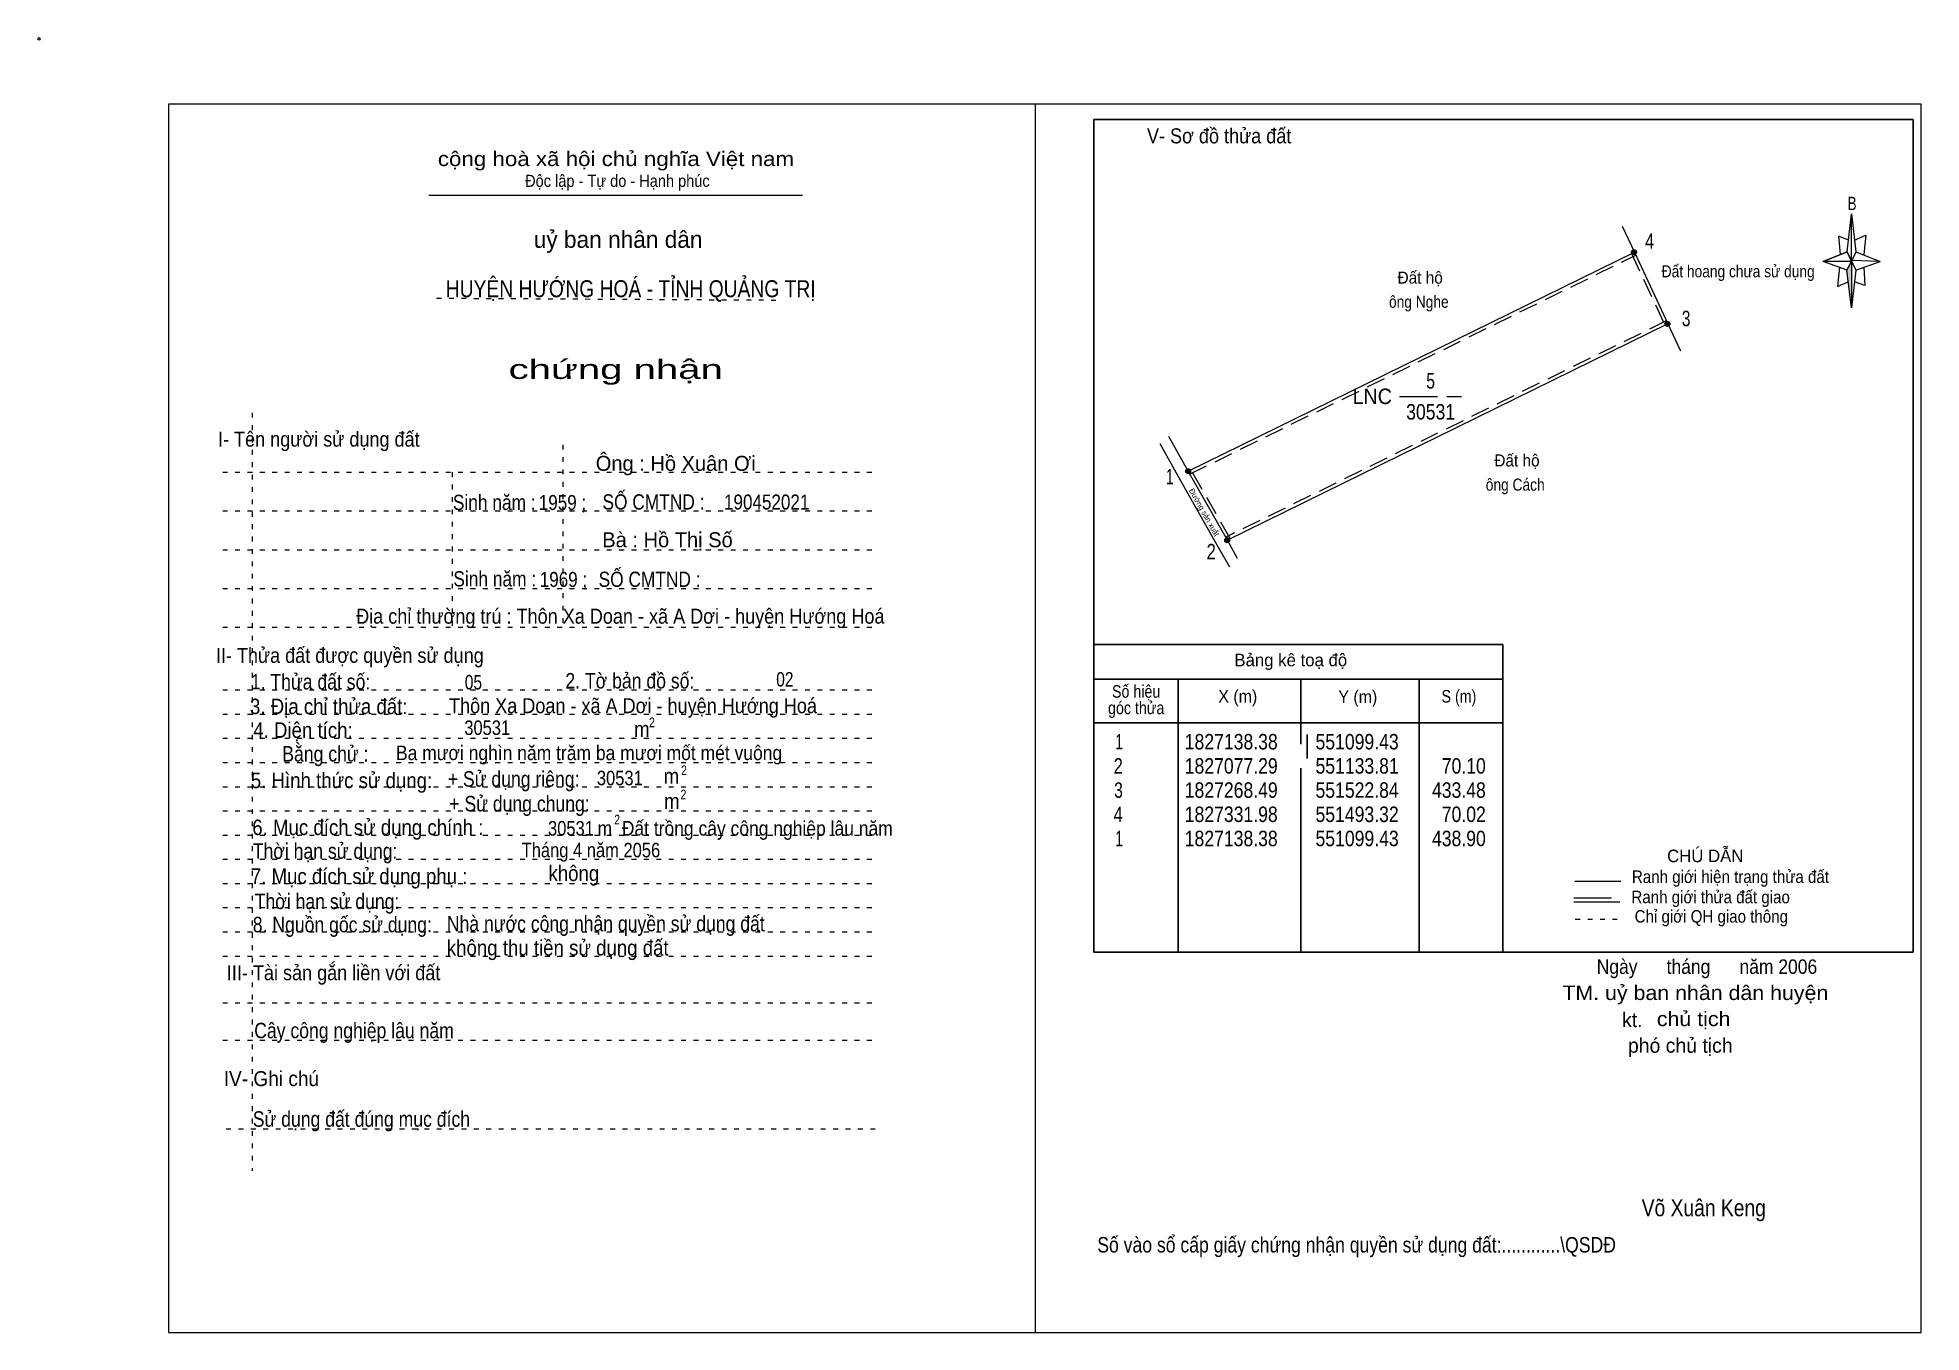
# Model space of a CAD drawing. Header units: centimetres. Extents: x -1.6 to 37.4, y -1.3 to 25.5.
import ezdxf
from ezdxf.enums import TextEntityAlignment as Align

# ---------------------------------------------------------------- set-up
doc = ezdxf.new("R2010")
doc.units = ezdxf.units.CM
doc.header["$LTSCALE"] = 0.13
for name, pattern in [('DOTTED', [1.5, 0.3, -1.2]), ('LONG_DASHED', [7.5, 6, -1.5]), ('MEDIUM_DASHED', [4.5, 3, -1.5])]:
    doc.linetypes.add(name, pattern=pattern)
for name, color, linetype, lineweight in [('1', 7, 'DOTTED', 13), ('10', 7, 'Continuous', 13), ('2', 7, 'Continuous', 25), ('3', 7, 'Continuous', 13), ('30', 7, 'Continuous', 13), ('32', 7, 'LONG_DASHED', 13), ('33', 7, 'LONG_DASHED', 13), ('35', 7, 'Continuous', 13)]:
    doc.layers.add(name, color=color, linetype=linetype, lineweight=lineweight)

msp = doc.modelspace()

# ---------------------------------------------------------------- hatches: boundary and pattern name
at = {"layer": '30'}
msp.add_hatch(color=256, dxfattribs=at).paths.add_polyline_path([(35.91, 20.87), (35.91, 19.91), (35.81, 20.69)])
at = {"layer": '32'}
for points in [[(31.4622, 21.0612, 1), (31.3622, 21.0612, 1)], [(32.1526, 19.5763, 1), (32.0526, 19.5763, 1)], [(22.2504, 16.5335, 1), (22.1504, 16.5335, 1)], [(23.0544, 15.1048, 1), (22.9544, 15.1048, 1)]]:
    msp.add_hatch(color=256, dxfattribs=at).paths.add_polyline_path(points)

# ---------------------------------------------------------------- linework, layer by layer
at = {"layer": '1', "linetype": 'Continuous'}
msp.add_line((6.51, 22.24), (14.23, 22.24), dxfattribs=at)
at = {"layer": '1'}
for p, q in [((6.67, 20.11), (13.82, 20.07)), ((2.86, 17.74), (2.86, 2.07)), ((9.28, 17.08), (9.28, 13.31)), ((2.25, 16.51), (15.75, 16.51)), ((6.99, 16.51), (6.99, 13.31)), ((2.25, 15.71), (15.75, 15.71)), ((2.25, 14.91), (15.75, 14.91)), ((2.25, 14.11), (15.75, 14.11)), ((2.25, 13.31), (15.75, 13.31)), ((2.25, 12.01), (15.75, 12.01)), ((2.25, 11.51), (15.75, 11.51)), ((2.25, 11.01), (15.75, 11.01)), ((2.25, 10.51), (15.75, 10.51)), ((2.25, 10.01), (15.75, 10.01)), ((2.25, 9.51), (15.75, 9.51)), ((2.25, 9.01), (15.75, 9.01)), ((2.25, 8.51), (15.75, 8.51)), ((2.25, 8.01), (15.75, 8.01)), ((2.25, 7.51), (15.75, 7.51)), ((2.25, 7.01), (15.75, 7.01)), ((2.25, 6.51), (15.75, 6.51)), ((2.25, 5.54), (15.75, 5.54)), ((2.25, 4.77), (15.75, 4.77)), ((2.32, 2.94), (15.82, 2.94))]:
    msp.add_line(p, q, dxfattribs=at)
at = {"layer": '10'}
for p, q in [((31.17, 21.6), (31.42, 21.06)), ((32.11, 19.58), (32.37, 19.02)), ((22.2, 16.53), (21.8, 17.25)), ((21.99, 16.43), (21.62, 17.1)), ((22.8, 15), (21.99, 16.43)), ((23.06, 14.55), (22.8, 15)), ((23.22, 14.73), (23.01, 15.11))]:
    msp.add_line(p, q, dxfattribs=at)
at = {"layer": '10', "linetype": 'MEDIUM_DASHED'}
for p, q in [((31.36, 21.03), (32.05, 19.55)), ((22.23, 16.47), (31.45, 21)), ((32.08, 19.64), (22.98, 15.17)), ((23.07, 15.14), (22.26, 16.56))]:
    msp.add_line(p, q, dxfattribs=at)
at = {"layer": '10'}
msp.add_lwpolyline([(23.01, 15.11), (22.2, 16.53), (31.42, 21.06), (32.11, 19.58)], close=True, dxfattribs=at)
msp.add_circle((-1.55, 25.47), 0.025, dxfattribs=at)
at = {"layer": '2'}
for p, q in [((20.25, 12.95), (28.7, 12.95)), ((28.7, 6.59), (28.7, 12.95)), ((20.25, 12.23), (28.7, 12.23)), ((21.99, 6.59), (21.99, 12.23)), ((24.53, 10.89), (24.53, 12.23)), ((26.97, 12.23), (26.97, 6.59)), ((20.25, 11.33), (28.7, 11.33)), ((24.66, 10.59), (24.66, 11.09)), ((24.53, 6.59), (24.53, 10.39))]:
    msp.add_line(p, q, dxfattribs=at)
msp.add_lwpolyline([(37.18, 23.8), (20.25, 23.8), (20.25, 6.59), (37.18, 6.59)], close=True, dxfattribs=at)
at = {"layer": '3'}
msp.add_line((19.04, 24.12), (19.04, -1.27), dxfattribs=at)
for points in [[(19.04, 24.12), (1.13, 24.12), (1.13, -1.27), (19.04, -1.27)], [(19.04, -1.27), (37.35, -1.27), (37.35, 24.12), (19.04, 24.12)]]:
    msp.add_lwpolyline(points, dxfattribs=at)
at = {"layer": '30'}
for p, q in [((35.82, 21.07), (35.91, 21.85)), ((36, 21.07), (36.5, 20.87)), ((35.82, 20.69), (35.32, 20.87)), ((36, 20.69), (35.91, 19.91)), ((36.16, 20.75), (36.18, 20.37)), ((36.18, 20.37), (35.97, 20.45))]:
    msp.add_line(p, q, dxfattribs=at)
for points in [[(35.91, 21.85), (36, 21.07), (35.91, 20.87)], [(35.91, 20.87), (35.32, 20.87), (35.82, 21.07), (36, 20.69), (36.5, 20.87), (35.91, 20.89)], [(35.91, 20.87), (35.91, 19.91), (35.81, 20.69)]]:
    msp.add_lwpolyline(points, close=True, dxfattribs=at)
for points in [[(35.97, 21.31), (36.2, 21.41), (36.16, 21.01)], [(35.91, 20.87), (35.82, 21.07), (35.32, 20.87)], [(35.85, 21.31), (35.64, 21.39), (35.67, 21.01)], [(35.66, 20.75), (35.62, 20.35), (35.84, 20.45)], [(35.91, 20.87), (36, 20.69), (36.5, 20.87)]]:
    msp.add_lwpolyline(points, dxfattribs=at)
at = {"layer": '32'}
for centre in [(31.4122, 21.0612), (32.1026, 19.5763), (22.2004, 16.5335), (23.0044, 15.1048)]:
    msp.add_circle(centre, 0.05, dxfattribs=at)
at = {"layer": '33'}
msp.add_line((26.57, 18.08), (27.85, 18.08), dxfattribs=at)
at = {"layer": '35'}
for p, q in [((30.19, 8.06), (31.14, 8.06)), ((30.17, 7.63), (31.12, 7.63))]:
    msp.add_line(p, q, dxfattribs=at)
at = {"layer": '35', "linetype": 'LONG_DASHED'}
msp.add_line((30.17, 7.71), (31.12, 7.71), dxfattribs=at)
at = {"layer": '35', "linetype": 'DOTTED'}
msp.add_line((30.2, 7.27), (31.19, 7.27), dxfattribs=at)

# ---------------------------------------------------------------- texts
at = {"layer": '1'}
for s, height, width, p in [('V- Sơ đồ thửa đất', 0.31, 0.9, (22.84, 23.31)), ('cộng hoà xã hội chủ nghĩa Việt nam', 0.3, 1.15, (10.375, 22.84)), ('Độc lập - Tự do - Hạnh phúc', 0.25, 0.9, (10.405, 22.41)), ('chứng nhận', 0.4, 1.55, (10.37, 18.44)), ('I- Tên người sử dụng đất', 0.31, 0.9, (4.235, 17.04)), ('II- Thửa đất được quyền sử dụng', 0.31, 0.9, (4.875, 12.57)), ('III- Tài sản gắn liền với đất', 0.31, 0.9, (4.54, 6.01)), ('IV- Ghi chú', 0.31, 0.95, (3.255, 3.82))]:
    msp.add_text(s, height=height, dxfattribs=dict(at, width=width)).set_placement(p, align=Align.CENTER)
msp.add_text('uỷ ban nhân dân', height=0.35, dxfattribs=at).set_placement((10.42, 21.15), align=Align.CENTER)
at = {"layer": '1', "width": 0.95}
msp.add_text('Đường sản xuất', height=0.1168, rotation=299.366, dxfattribs=at).set_placement((22.4812, 15.6536), align=Align.CENTER)
at = {"layer": '10'}
for s, width, p in [('  Đất hộ', 0.95, (26.35, 20.41)), ('ông Nghe', 0.85, (26.35, 19.91)), ('  Đất hộ', 0.95, (28.35, 16.63)), ('ông Cách', 0.85, (28.35, 16.13))]:
    msp.add_text(s, height=0.25, dxfattribs=dict(at, width=width)).set_placement(p)
for s, height, width, p in [('Đất hoang chưa sử dụng ', 0.25, 0.85, (33.605, 20.54)), ('Sinh năm :', 0.3149, 0.85, (7.86, 15.73)), ('1959 ;', 0.31, 0.85, (9.27, 15.73)), ('SỐ CMTND :', 0.3149, 0.85, (11.15, 15.74)), ('190452021', 0.31, 0.85, (13.49, 15.74)), ('Sinh năm :', 0.3149, 0.85, (7.87, 14.15)), ('1969 ;', 0.31, 0.85, (9.29, 14.14)), ('SỐ CMTND :', 0.3149, 0.85, (11.07, 14.14)), ('Địa chỉ thường trú : Thôn Xa Doan - xã A Dơi - huyện Hướng Hoá', 0.31, 0.9, (10.465, 13.38)), ('05', 0.3, 0.8, (7.43, 12.02)), ('02', 0.3, 0.8, (13.865, 12.08)), (' Thôn Xa Doan - xã A Dơi - huyện Hướng Hoá', 0.31, 0.9, (10.675, 11.53)), ('30531', 0.3, 0.85, (7.715, 11.08)), ('Ba mươi nghìn năm trăm ba mươi mốt mét vuông ', 0.3, 0.9, (9.87, 10.56)), ('30531', 0.3, 0.85, (10.455, 10.04)), ('30531', 0.3, 0.85, (9.445, 9)), ('m  Đất trồng cây công nghiệp lâu năm ', 0.3, 0.9, (13.095, 9)), ('Tháng 4 năm 2056 ', 0.3, 0.85, (9.905, 8.55)), ('Ngày      tháng      năm 2006', 0.3, 0.9, (32.92, 6.14)), ('TM. uỷ ban nhân dân huyện', 0.3, 1.1, (32.68, 5.6)), ('chủ tịch', 0.3, 1.1, (32.645, 5.06)), ('Võ Xuân Keng ', 0.35, 0.85, (32.91, 1.13))]:
    msp.add_text(s, height=height, dxfattribs=dict(at, width=width)).set_placement(p, align=Align.CENTER)
for s, height, p in [('Ông : Hồ Xuân Ơi', 0.31, (11.61, 16.54)), ('Bà : Hồ Thị Số', 0.31, (11.44, 14.96)), ('kt.  ', 0.3, (31.49, 5.04)), ('phó chủ tịch ', 0.3, (32.425, 4.51))]:
    msp.add_text(s, height=height, dxfattribs=at).set_placement(p, align=Align.CENTER)
at = {"layer": '2'}
for s, height, width, p in [('HUYỆN HƯỚNG HOÁ - TỈNH QUẢNG TRỊ', 0.35, 0.85, (10.68, 20.13)), ('Số hiệu', 0.2591, 0.85, (21.125, 11.85)), ('3. Địa chỉ thửa đất:', 0.32, 0.9, (4.44, 11.51)), ('góc thửa', 0.2591, 0.85, (21.125, 11.51)), ('X (m)', 0.2591, 0.95, (23.225, 11.75)), ('Y (m)', 0.2591, 0.95, (25.705, 11.74)), ('S (m)', 0.2591, 0.85, (27.795, 11.75)), ('Số vào sổ cấp giấy chứng nhận quyền sử dụng đất:............\\QSDĐ', 0.32, 0.85, (25.68, 0.38))]:
    msp.add_text(s, height=height, dxfattribs=dict(at, width=width)).set_placement(p, align=Align.CENTER)
msp.add_text('Bảng kê toạ độ', height=0.2591, dxfattribs=at).set_placement((24.32, 12.5), align=Align.CENTER)
for s, height, width, p in [('1. Thửa đất số:', 0.32, 0.85, (2.83, 12.02)), ('2. Tờ bản đồ số:', 0.32, 0.85, (9.33, 12.04)), ('4. Diện tích:', 0.32, 0.9, (2.88, 11.02)), ('m', 0.32, 0.9, (10.75, 11.04)), ('2', 0.2, 0.8, (11.06, 11.24)), ('Bằng chử :', 0.32, 0.85, (3.48, 10.53)), ('5. Hình thức sử dụng:', 0.32, 0.9, (2.83, 9.98)), ('+ Sử dụng riêng:', 0.32, 0.85, (6.9, 10.01)), ('m', 0.32, 0.9, (11.36, 10.07)), ('2', 0.2, 0.8, (11.72, 10.25)), ('+ Sử dụng chung:', 0.32, 0.85, (6.93, 9.5)), ('m', 0.32, 0.9, (11.37, 9.55)), ('2', 0.2, 0.8, (11.71, 9.75)), ('6. Mục đích sử dụng chính : ', 0.32, 0.9, (2.86, 9.01)), ('2', 0.2, 0.8, (10.34, 9.23)), ('Thời hạn sử dụng: ', 0.32, 0.85, (2.87, 8.52)), ('7. Mục đích sử dụng phụ : ', 0.32, 0.9, (2.83, 8)), ('không', 0.32, 0.9, (8.98, 8.06)), ('Thời hạn sử dụng: ', 0.32, 0.85, (2.91, 7.48)), ('8. Nguồn gốc sử dụng: ', 0.32, 0.85, (2.87, 7)), ('Nhà nước công nhận quyền sử dụng đất  ', 0.32, 0.85, (6.88, 7.02)), ('không thu tiền sử dụng đất', 0.32, 0.9, (6.88, 6.52)), ('Cây công nghiệp lâu năm', 0.32, 0.85, (2.9, 4.81)), ('Sử dụng đất đúng mục đích', 0.32, 0.85, (2.87, 2.98))]:
    msp.add_text(s, height=height, dxfattribs=dict(at, width=width)).set_placement(p)
at = {"layer": '30', "width": 0.75}
msp.add_text('B', height=0.2756, dxfattribs=at).set_placement((35.92, 21.93), align=Align.CENTER)
at = {"layer": '30'}
for s, width, p in [('1', 0.65, (20.85, 10.78)), ('1827138.38', 0.85, (24.05, 10.78)), ('551099.43', 0.85, (26.55, 10.78)), ('551099.43', 0.85, (26.55, 10.78)), ('2', 0.8, (20.85, 10.28)), ('1827077.29', 0.85, (24.05, 10.28)), ('551133.81', 0.85, (26.55, 10.28)), ('70.10', 0.85, (28.35, 10.28)), ('3', 0.75, (20.85, 9.78)), ('1827268.49', 0.85, (24.05, 9.78)), ('551522.84', 0.85, (26.55, 9.78)), ('433.48', 0.85, (28.35, 9.78)), ('4', 0.8, (20.85, 9.28)), ('1827331.98', 0.85, (24.05, 9.28)), ('551493.32', 0.85, (26.55, 9.28)), ('70.02', 0.85, (28.35, 9.28)), ('1', 0.65, (20.85, 8.78)), ('1827138.38', 0.85, (24.05, 8.78)), ('551099.43', 0.85, (26.55, 8.78)), ('438.90', 0.85, (28.35, 8.78))]:
    msp.add_text(s, height=0.32, dxfattribs=dict(at, width=width)).set_placement(p, align=Align.RIGHT)
at = {"layer": '32'}
for s, width, p in [('4', 0.8, (31.735, 21.13)), ('3', 0.75, (32.49, 19.53)), ('1', 0.65, (21.82, 16.26)), ('2', 0.8, (22.675, 14.71))]:
    msp.add_text(s, height=0.32, dxfattribs=dict(at, width=width)).set_placement(p, align=Align.CENTER)
at = {"layer": '33'}
for s, width, p in [('5', 0.75, (27.21, 18.24)), ('30531', 0.85, (27.21, 17.6))]:
    msp.add_text(s, height=0.32, dxfattribs=dict(at, width=width)).set_placement(p, align=Align.CENTER)
at = {"layer": '33', "width": 0.95}
msp.add_text('LNC', height=0.32, dxfattribs=at).set_placement((26.41, 17.92), align=Align.RIGHT)
at = {"layer": '35'}
msp.add_text('CHÚ DẪN', height=0.2591, dxfattribs=at).set_placement((32.885, 8.45), align=Align.CENTER)
at = {"layer": '35', "width": 0.9}
for s, p in [('Ranh giới hiện trạng thửa đất', (33.405, 8.02)), ('Ranh giới thửa đất giao ', (33.04, 7.6)), ('Chỉ giới QH giao thông', (33.01, 7.2))]:
    msp.add_text(s, height=0.2591, dxfattribs=at).set_placement(p, align=Align.CENTER)

doc.saveas('drawing.dxf')
